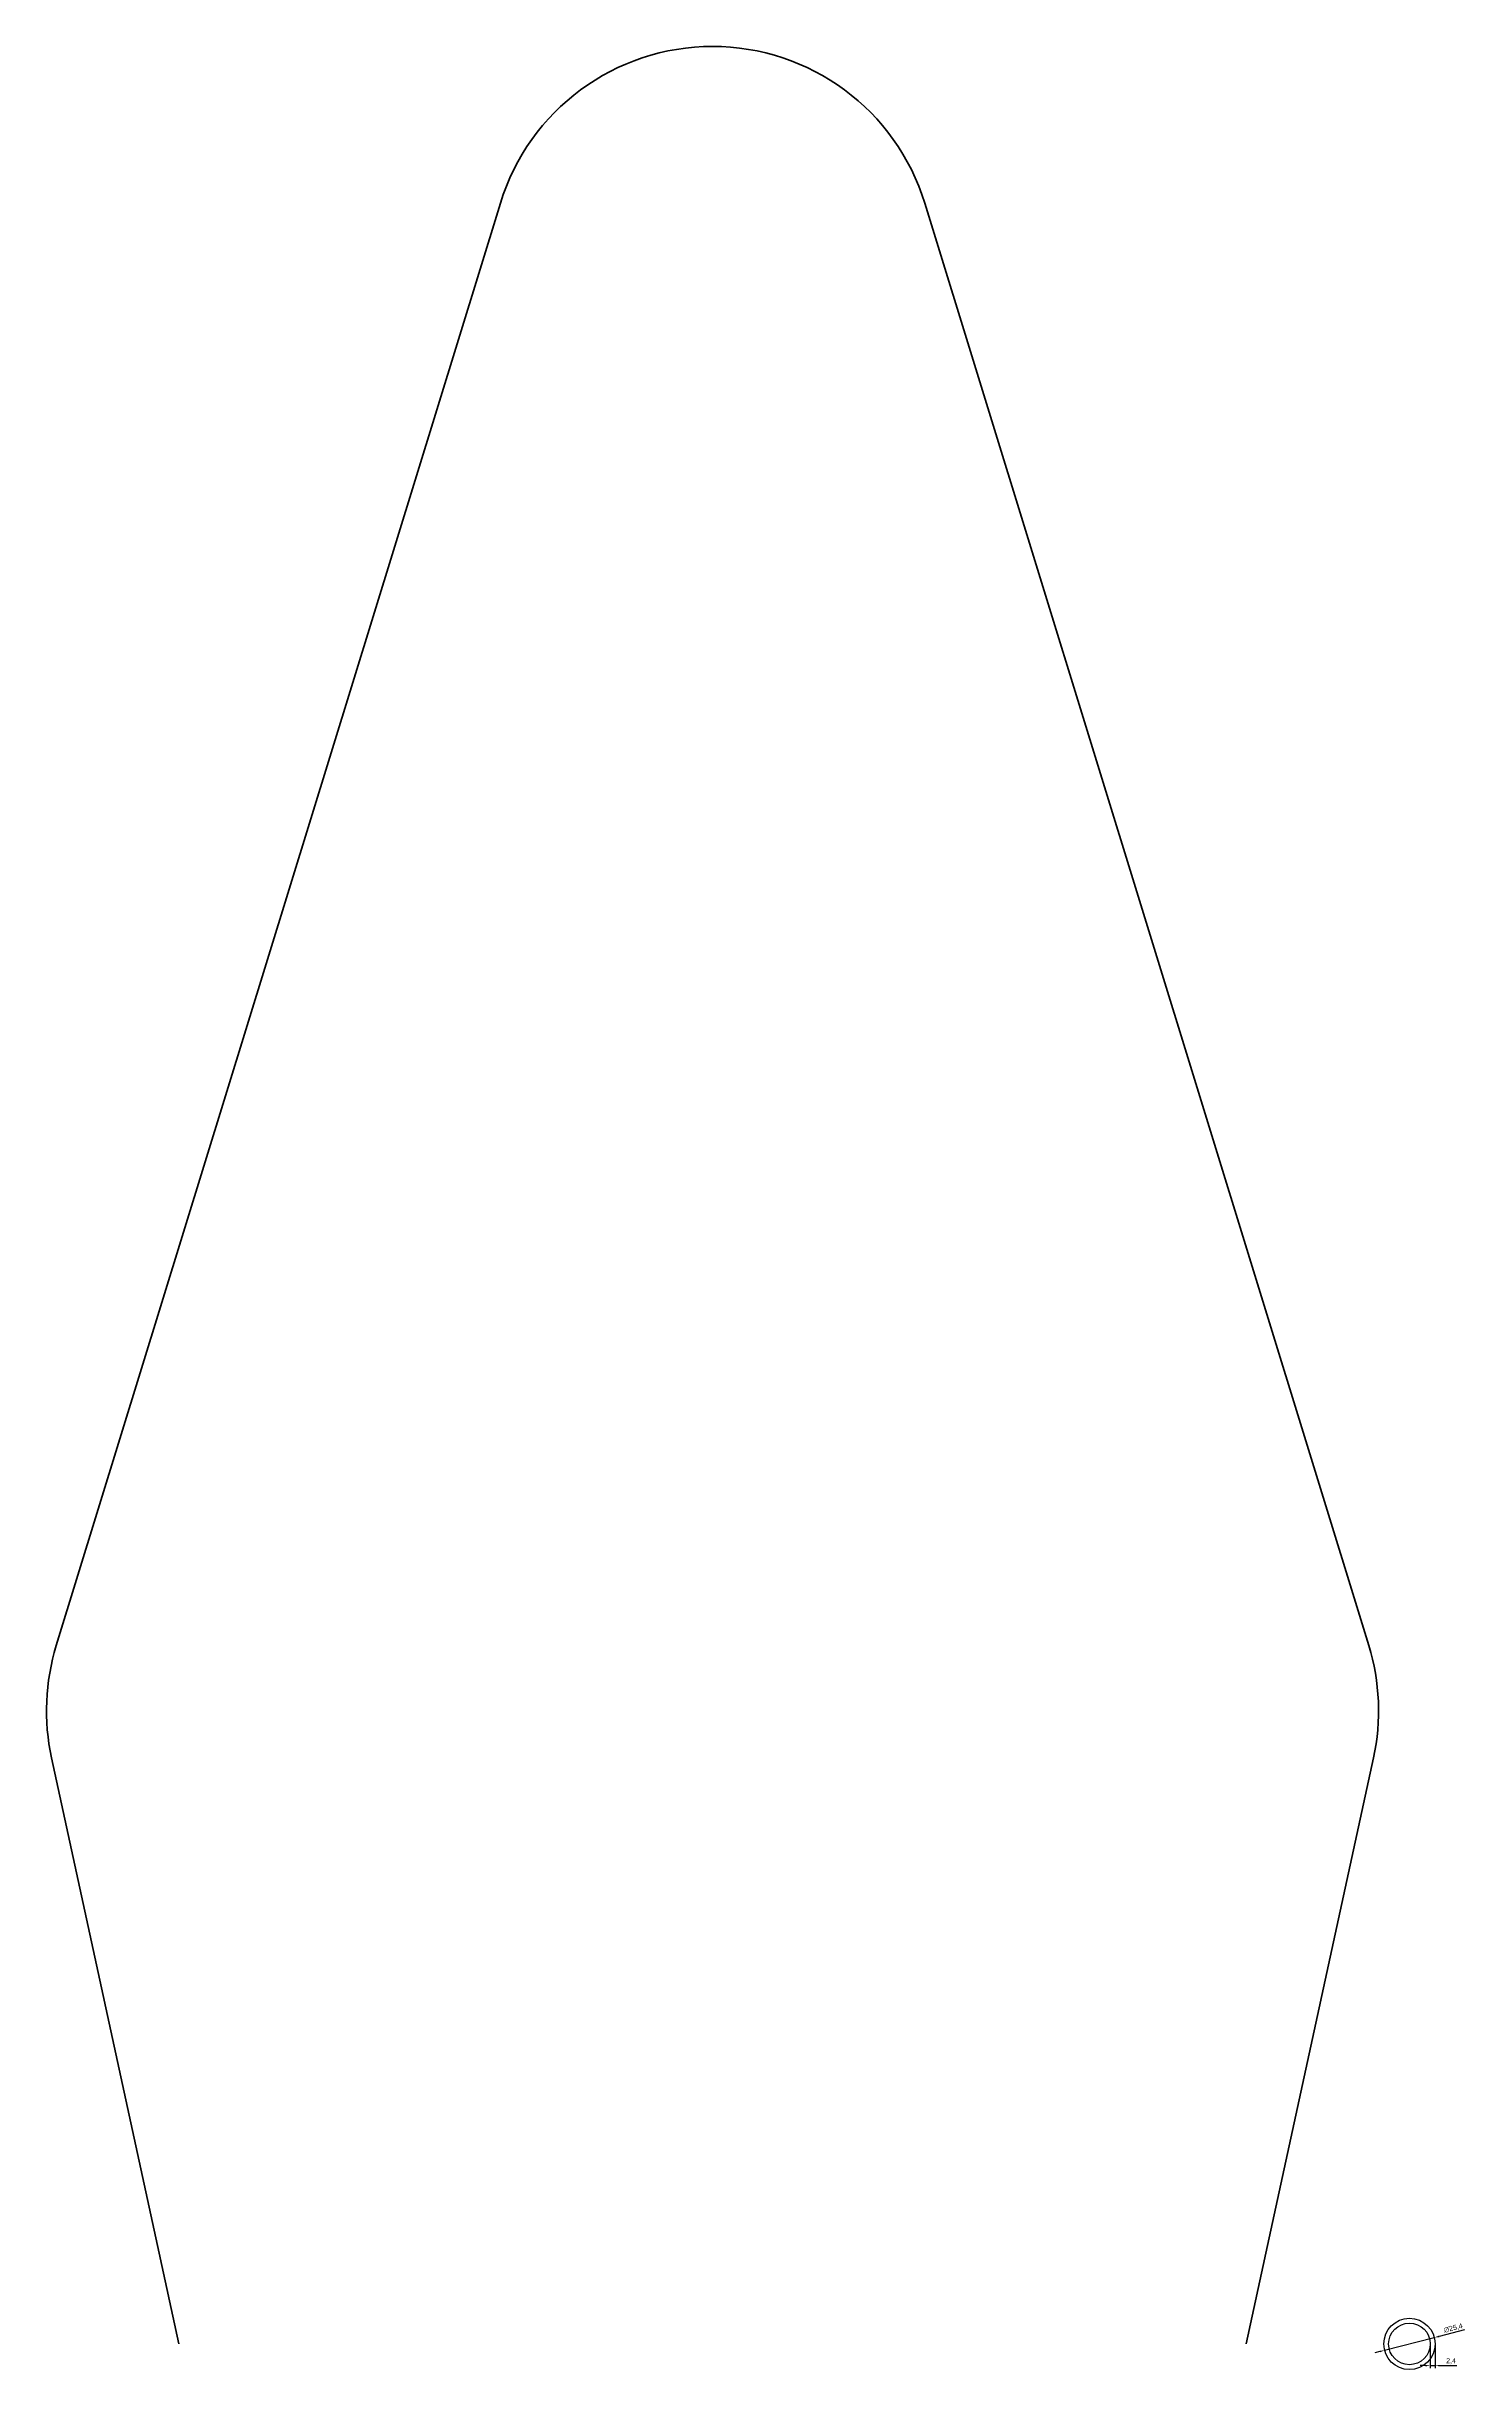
# Model space of a CAD drawing. Header units: millimetres. Extents: x 130164 to 130867, y 180164 to 181316.
import ezdxf

# ---------------------------------------------------------------- set-up
doc = ezdxf.new("R2010")
doc.units = ezdxf.units.MM
doc.styles.get("Standard").update_dxf_attribs({"font": 'arial.ttf'})
doc.dimstyles.new('ISO-25', dxfattribs={"dimtxt": 2.5, "dimasz": 2.5, "dimexe": 1.25, "dimexo": 0.625, "dimtad": 1, "dimtxsty": 'Standard', "dimcen": 2.5, "dimadec": 0, "dimazin": 0, "dimtfac": 1, "dimtmove": 0, "dimatfit": 3, "dimfxl": 1, "dimarcsym": 0})

# ---------------------------------------------------------------- blocks, each defined once
blk = doc.blocks.new('*D8')
at = {"color": 0, "lineweight": -2, "transparency": 16777216}
for p, q in [((130824.7, 180173.4), (130822.2, 180172.8)), ((130827.1, 180174), (130851.7, 180180.3)), ((130866.7, 180184.1), (130854.1, 180180.9))]:
    blk.add_line(p, q, dxfattribs=at)
at = {"color": 0, "transparency": 16777216}
for points in [[(130824.6, 180173.8), (130824.8, 180173), (130827.1, 180174)], [(130854, 180181.3), (130854.2, 180180.5), (130851.7, 180180.3)]]:
    blk.add_solid(points, dxfattribs=at)
at = {"layer": 'Defpoints', "color": 0, "transparency": 16777216}
for p in [(130827.1, 180174), (130851.7, 180180.3)]:
    blk.add_point(p, dxfattribs=at)
at = {"color": 0, "transparency": 16777216, "insert": (130861.1, 180184.9), "char_height": 2.5, "attachment_point": 5, "rotation": 14.2838}
blk.add_mtext('∅25,4', dxfattribs=at)
blk = doc.blocks.new('*D9')
at = {"color": 0, "lineweight": -2, "transparency": 16777216}
for p, q in [((130849.7, 180176.5), (130849.7, 180165.2)), ((130852.1, 180176.5), (130852.1, 180165.2)), ((130847.2, 180166.4), (130844.7, 180166.4)), ((130849.7, 180166.4), (130852.1, 180166.4)), ((130854.6, 180166.4), (130862.9, 180166.4))]:
    blk.add_line(p, q, dxfattribs=at)
at = {"color": 0, "transparency": 16777216}
for points in [[(130847.2, 180166.8), (130847.2, 180166), (130849.7, 180166.4)], [(130854.6, 180166.8), (130854.6, 180166), (130852.1, 180166.4)]]:
    blk.add_solid(points, dxfattribs=at)
at = {"layer": 'Defpoints', "color": 0, "transparency": 16777216}
for p in [(130849.7, 180177.2), (130852.1, 180177.2), (130852.1, 180166.4)]:
    blk.add_point(p, dxfattribs=at)
at = {"color": 0, "transparency": 16777216, "insert": (130860, 180168.6), "char_height": 2.5, "attachment_point": 5}
blk.add_mtext('2,4', dxfattribs=at)

msp = doc.modelspace()

# ---------------------------------------------------------------- linework, layer by layer
at = {"color": 255, "lineweight": 35}
for p, q in [((130388.969, 181238.377), (130168.969, 180523.377)), ((130599.24, 181238.377), (130819.24, 180523.377)), ((130219.104, 180226.027), (130166.611, 180467.677)), ((130769.104, 180226.027), (130821.597, 180467.677)), ((130219.104, 180226.027), (130229.718, 180177.167)), ((130769.104, 180226.027), (130758.491, 180177.167))]:
    msp.add_line(p, q, dxfattribs=at)
for radius in [12.7, 10.3]:
    msp.add_circle((130839.397, 180177.167), radius)
for centre, start, end in [((130494.104, 181206.027), 90.000003, 162.897266), ((130494.104, 181206.027), 17.102729, 90.000003), ((130274.104, 180491.027), 162.897266, 192.255841), ((130714.104, 180491.027), 347.744165, 17.102729)]:
    msp.add_arc(centre, 110, start, end, dxfattribs=at)

# ---------------------------------------------------------------- dimensions: what is measured, and where the dimension line sits
dim = msp.add_diameter_dim_2p(p1=(130827.089, 180174.033), p2=(130851.704, 180180.3), dimstyle='ISO-25')
dim.commit()
dim.dimension.update_dxf_attribs({"geometry": '*D8', "text_midpoint": (130861.08, 180184.925)})
dim = msp.add_linear_dim(base=(130852.097, 180166.429), p1=(130849.697, 180177.167), p2=(130852.097, 180177.167), dimstyle='ISO-25')
dim.commit()
dim.dimension.update_dxf_attribs({"geometry": '*D9', "text_midpoint": (130860.013, 180168.557)})

doc.saveas('drawing.dxf')
